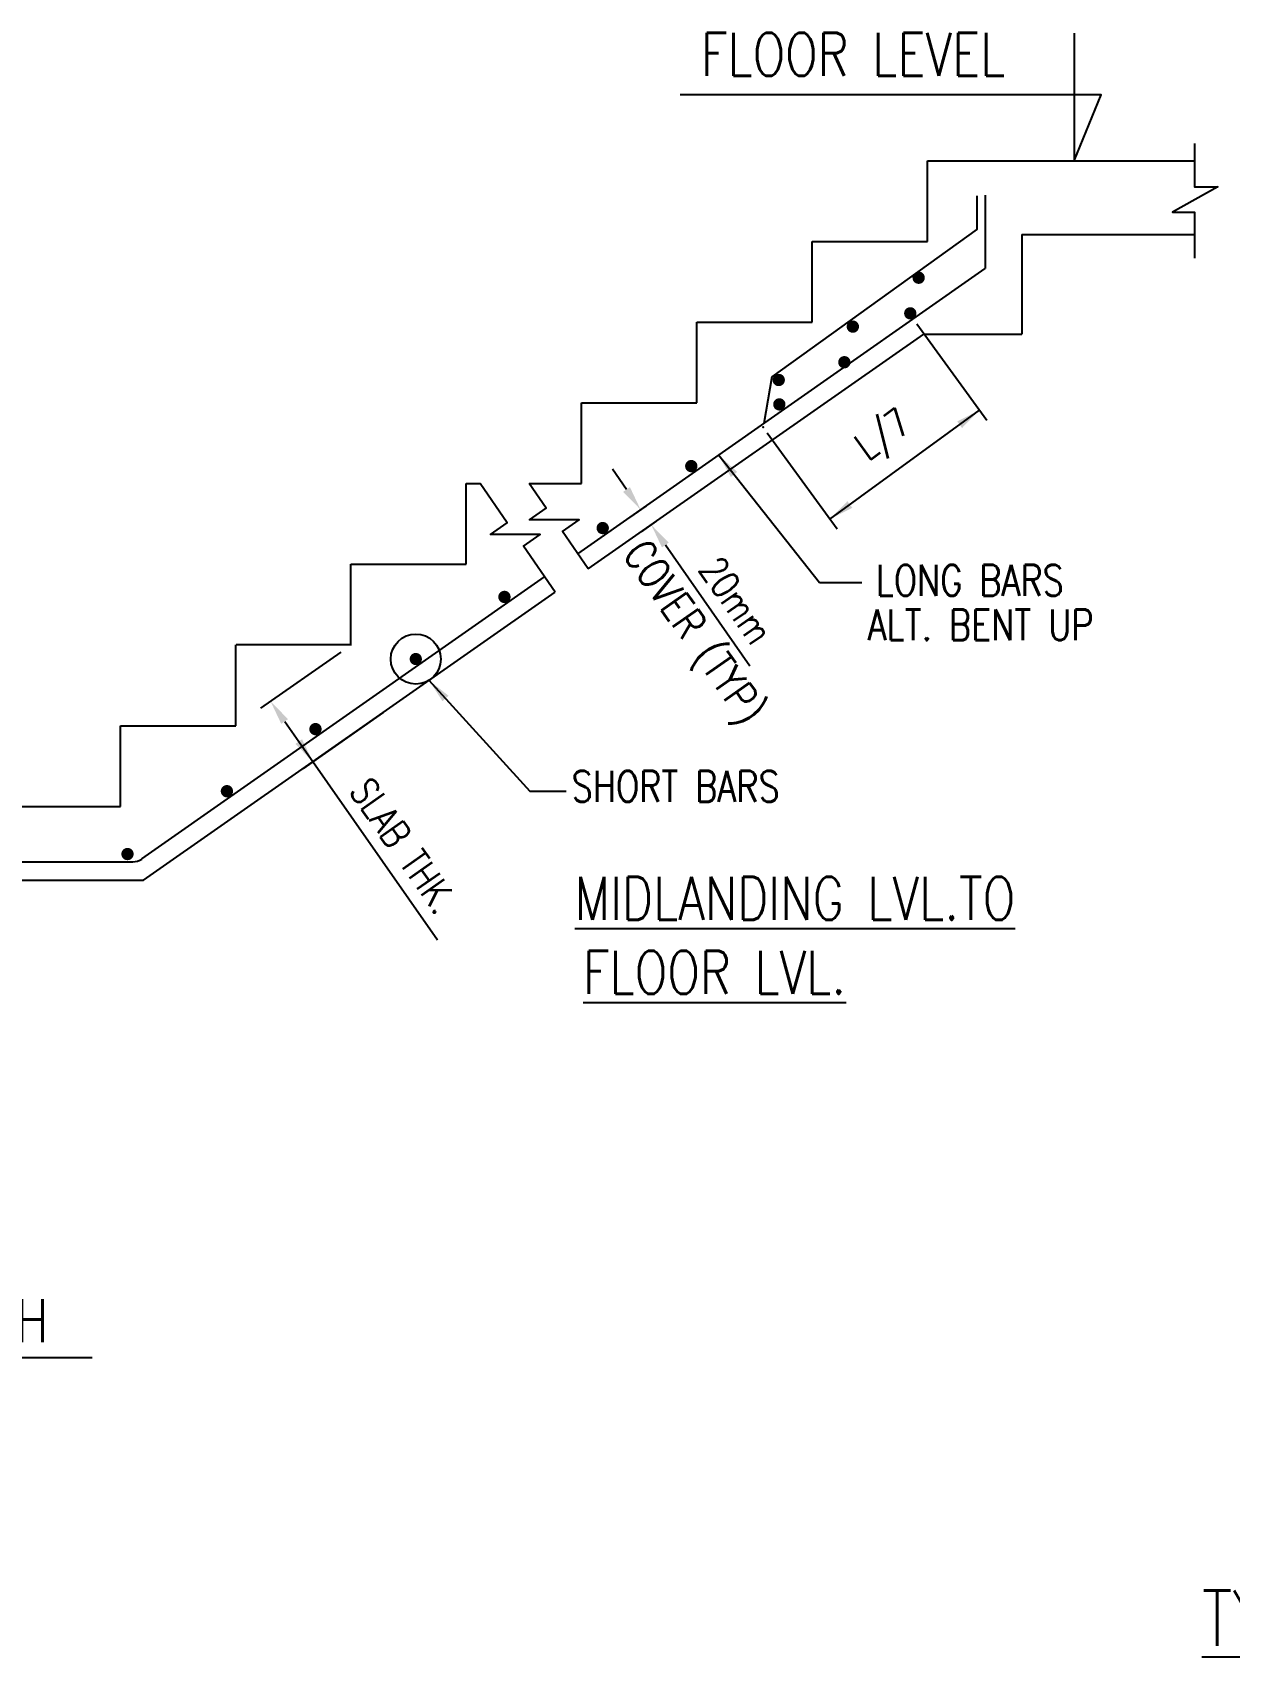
# Model space of a CAD drawing. Extents: x -93349148775 to 1048725102051, y -1180441401940 to 309370.
# Drawn here: x 191.9 to 289.1, y 169.3 to 301.8 of the extents above; entities that cross this region are included whole.
import ezdxf

# ---------------------------------------------------------------- set-up
doc = ezdxf.new("R2010")
doc.units = 0
doc.header["$LTSCALE"] = 5
doc.header["$MEASUREMENT"] = 0
for name, color, linetype in [('DIM', 5, 'Continuous'), ('HT', 8, 'Continuous'), ('LEVEL', 5, 'Continuous'), ('LINE WORK', 4, 'Continuous'), ('REINF', 6, 'Continuous'), ('SUB TITLE', 3, 'Continuous'), ('TEXT', 4, 'Continuous'), ('TITLE', 6, 'Continuous')]:
    doc.layers.add(name, color=color, linetype=linetype)
doc.styles.add('ROMANS', font='romans.shx', dxfattribs={"width": 0.8, "height": 2.25})
doc.dimstyles.new('T1', dxfattribs={"dimtxt": 2.25, "dimasz": 2, "dimexe": 1, "dimexo": 0.5, "dimgap": 1, "dimtad": 1, "dimdec": 0, "dimzin": 1, "dimdsep": 46, "dimtxsty": 'ROMANS', "dimcen": 0.09, "dimclrd": 5, "dimclre": 5, "dimclrt": 4, "dimadec": 0, "dimazin": 0, "dimtfac": 1, "dimtdec": 0, "dimtofl": 0, "dimtmove": 0, "dimatfit": 3, "dimfxl": 0, "dimtolj": 1, "dimtzin": 1, "dimarcsym": 0})

# ---------------------------------------------------------------- blocks, each defined once
blk = doc.blocks.new('*D403')
at = {"layer": 'DEFPOINTS', "color": 5, "linetype": 'ByBlock'}
for p in [(217.37, 251.8, 1002.91), (220.8, 246.89, 1002.91)]:
    blk.add_point(p, dxfattribs=at)
at = {"layer": 'DIM', "color": 5, "linetype": 'ByBlock', "lineweight": -2}
for p, q in [((216.96, 251.51, 1002.91), (210.43, 246.95, 1002.91)), ((220.39, 246.61, 1002.91), (213.87, 242.04, 1002.91)), ((212.4, 245.88, 1002.91), (213.54, 244.25, 1002.91)), ((213.54, 244.25, 1002.91), (224.8, 228.16, 1002.91))]:
    blk.add_line(p, q, dxfattribs=at)
at = {"layer": 'DIM', "color": 5, "linetype": 'ByBlock'}
for points in [[(211.25, 247.52, 1002.91), (212.12, 245.69, 1002.91), (212.67, 246.07, 1002.91)], [(214.69, 242.61, 1002.91), (213.27, 244.06, 1002.91), (213.81, 244.44, 1002.91)]]:
    blk.add_solid(points, dxfattribs=at)
at = {"layer": 'DIM', "color": 4, "linetype": 'ByBlock', "insert": (222.06, 235.78, 1002.91), "char_height": 2.25, "attachment_point": 5, "rotation": 304.992, "style": 'ROMANS'}
blk.add_mtext('SLAB THK.', dxfattribs=at)
blk = doc.blocks.new('*D404')
at = {"layer": 'DEFPOINTS', "color": 5, "linetype": 'ByBlock'}
for p in [(242.12, 263.64, 1002.91), (242.98, 262.42, 1002.91)]:
    blk.add_point(p, dxfattribs=at)
at = {"layer": 'DIM', "color": 5, "linetype": 'ByBlock', "lineweight": -2}
for p, q in [((240.16, 264.71, 1002.91), (239.01, 266.35, 1002.91)), ((241.71, 263.36, 1002.91), (240.48, 262.5, 1002.91)), ((242.57, 262.13, 1002.91), (241.34, 261.27, 1002.91)), ((243.31, 260.21, 1002.91), (250.17, 250.4, 1002.91))]:
    blk.add_line(p, q, dxfattribs=at)
at = {"layer": 'DIM', "color": 5, "linetype": 'ByBlock'}
for points in [[(241.3, 263.07, 1002.91), (239.88, 264.52, 1002.91), (240.43, 264.9, 1002.91)], [(242.16, 261.84, 1002.91), (243.03, 260.01, 1002.91), (243.58, 260.4, 1002.91)]]:
    blk.add_solid(points, dxfattribs=at)
at = {"layer": 'DIM', "color": 4, "linetype": 'ByBlock', "insert": (249.06, 255.7, 1002.91), "char_height": 2.25, "attachment_point": 5, "rotation": 304.992, "style": 'ROMANS'}
blk.add_mtext('20mm', dxfattribs=at)
blk = doc.blocks.new('*D405')
at = {"layer": 'DEFPOINTS', "color": 5, "linetype": 'ByBlock'}
for p in [(263.42, 278.56, 1002.91), (251.28, 269.72, 1002.91)]:
    blk.add_point(p, dxfattribs=at)
at = {"layer": 'DIM', "color": 5, "linetype": 'ByBlock', "lineweight": -2}
for p, q in [((263.72, 278.15, 1002.91), (269.4, 270.34, 1002.91)), ((256.66, 262.31, 1002.91), (268.81, 271.15, 1002.91)), ((251.57, 269.32, 1002.91), (257.25, 261.51, 1002.91))]:
    blk.add_line(p, q, dxfattribs=at)
at = {"layer": 'DIM', "color": 5, "linetype": 'ByBlock'}
for points in [[(268.81, 271.15, 1002.91), (267.39, 269.7, 1002.91), (267, 270.24, 1002.91)], [(256.66, 262.31, 1002.91), (258.48, 263.22, 1002.91), (258.09, 263.76, 1002.91)]]:
    blk.add_solid(points, dxfattribs=at)
at = {"layer": 'DIM', "color": 4, "linetype": 'ByBlock', "insert": (261.14, 268.92, 1002.91), "char_height": 2.25, "attachment_point": 5, "rotation": 36.0196, "style": 'ROMANS'}
blk.add_mtext('L/7', dxfattribs=at)

msp = doc.modelspace()

# ---------------------------------------------------------------- linework, layer by layer
at = {"layer": 'DIM'}
msp.add_point((251.24, 269.78, 1002.91), dxfattribs=at)
at = {"layer": 'HT', "elevation": 1002.91}
for points in [[(286.28, 292.8), (286.28, 289.27), (288.15, 289.27), (284.47, 287.22), (286.28, 287.23), (286.28, 283.49)], [(234.35, 256.38), (231.78, 260.1), (233.15, 261.05), (229.11, 261.07), (230.47, 262), (228.26, 265.19)], [(237.04, 258.26), (234.95, 261.3), (236.32, 262.24), (232.28, 262.26), (233.64, 263.2), (232.26, 265.19)]]:
    msp.add_lwpolyline(points, dxfattribs=at)
at = {"layer": 'HT'}
msp.add_circle((223.04, 250.95, 1002.91), 2.03, dxfattribs=at)
at = {"layer": 'LEVEL', "elevation": 1002.91}
for points in [[(276.5, 301.74), (276.5, 291.4), (278.69, 296.75), (244.51, 296.75)], [(164.78, 199.25), (164.78, 188.91), (162.59, 194.26), (196.77, 194.26)]]:
    msp.add_lwpolyline(points, dxfattribs=at)
at = {"layer": 'LINE WORK'}
for p, q in [((264.58, 291.4, 1002.91), (286.28, 291.4, 1002.91)), ((264.58, 284.85, 1002.91), (264.58, 291.4, 1002.91)), ((255.22, 284.85, 1002.91), (264.58, 284.85, 1002.91)), ((255.22, 278.29, 1002.91), (255.22, 284.85, 1002.91)), ((272.25, 285.41, 1002.91), (286.28, 285.41, 1002.91)), ((272.25, 285.41, 1002.91), (272.25, 277.33, 1002.91)), ((245.86, 278.29, 1002.91), (255.22, 278.29, 1002.91)), ((245.86, 271.74, 1002.91), (245.86, 278.29, 1002.91)), ((237.04, 258.26, 1002.91), (264.28, 277.33, 1002.91)), ((264.28, 277.33, 1002.91), (272.25, 277.33, 1002.91)), ((236.5, 271.74, 1002.91), (245.86, 271.74, 1002.91)), ((236.5, 265.19, 1002.91), (236.5, 271.74, 1002.91)), ((227.14, 258.64, 1002.91), (227.14, 265.19, 1002.91)), ((227.14, 265.19, 1002.91), (228.26, 265.19, 1002.91)), ((232.26, 265.19, 1002.91), (236.5, 265.19, 1002.91)), ((217.78, 252.09, 1002.91), (217.78, 258.64, 1002.91)), ((217.78, 258.64, 1002.91), (227.14, 258.64, 1002.91)), ((200.94, 232.99, 1002.91), (234.35, 256.38, 1002.91)), ((208.42, 245.53, 1002.91), (208.42, 252.09, 1002.91)), ((208.46, 252.12, 1002.91), (217.82, 252.12, 1002.91)), ((199.06, 238.98, 1002.91), (199.06, 245.53, 1002.91)), ((199.06, 245.53, 1002.91), (208.42, 245.53, 1002.91)), ((162.74, 238.98, 1002.91), (199.06, 238.98, 1002.91)), ((154.13, 232.99, 1002.91), (200.94, 232.99, 1002.91))]:
    msp.add_line(p, q, dxfattribs=at)
at = {"layer": 'REINF'}
for p, q in [((268.61, 285.83, 1002.91), (268.61, 288.56, 1002.91)), ((269.27, 288.61, 1002.91), (269.27, 282.65, 1002.91)), ((268.61, 285.83, 1002.91), (251.96, 273.86, 1002.91)), ((236.19, 259.49, 1002.91), (269.27, 282.65, 1002.91)), ((251.96, 273.86, 1002.91), (251.29, 270.06, 1002.91)), ((200.79, 234.72, 1002.91), (233.5, 257.61, 1002.91)), ((156, 234.49, 1002.91), (200.08, 234.49, 1002.91))]:
    msp.add_line(p, q, dxfattribs=at)
at = {"layer": 'REINF', "const_width": 0.499, "elevation": 1002.91}
for points in [[(264.12, 281.9, -1), (263.62, 281.9, -1)], [(263.44, 279.01, -1), (262.94, 279.01, -1)], [(258.78, 277.93, -1), (258.28, 277.93, -1)], [(258.09, 275.04, -1), (257.59, 275.04, -1)], [(252.76, 273.6, -1), (252.26, 273.6, -1)], [(252.81, 271.62, -1), (252.31, 271.62, -1)], [(245.66, 266.61, -1), (245.16, 266.61, -1)], [(238.47, 261.58, -1), (237.97, 261.58, -1)], [(230.49, 255.99, -1), (229.99, 255.99, -1)], [(223.29, 250.95, -1), (222.8, 250.95, -1)], [(215.15, 245.26, -1), (214.65, 245.26, -1)], [(207.96, 240.22, -1), (207.46, 240.22, -1)], [(199.89, 235.12, -1), (199.39, 235.12, -1)]]:
    msp.add_lwpolyline(points, format="xyb", close=True, dxfattribs=at)
at = {"layer": 'REINF'}
msp.add_arc((200.08, 235.74, 1002.91), 1.25, 270, 304.9913, dxfattribs=at)

# ---------------------------------------------------------------- texts
at = {"layer": 'SUB TITLE', "style": 'ROMANS', "width": 0.8}
for s, p in [('FLOOR LEVEL', (246.19, 298.29, 1002.91)), ('%%UMIDLANDING LVL.TO', (235.95, 229.77, 1002.91)), ('%%UFLOOR LVL.', (236.62, 223.77, 1002.91)), ('FLOOR FINISH', (167.54, 195.5, 1002.91))]:
    msp.add_text(s, height=3.5, dxfattribs=at).set_placement(p)
at = {"layer": 'TEXT', "style": 'ROMANS', "width": 0.8}
msp.add_text('COVER (TYP)', height=2.5, rotation=304.992, dxfattribs=at).set_placement((239.79, 259.46, 1002.91))
for s, p in [('LONG BARS', (260.4, 256.09, 1002.91)), (' ALT. BENT UP', (258.36, 252.47, 1002.91)), ('SHORT BARS', (235.7, 239.37, 1002.91))]:
    msp.add_text(s, height=2.5, dxfattribs=at).set_placement(p)
at = {"layer": 'TITLE', "style": 'ROMANS', "width": 0.8}
msp.add_text('%%UTYP SUSPENDER COL. DETAIL (SC)', height=4.5, dxfattribs=at).set_placement((286.87, 170.85))

# ---------------------------------------------------------------- dimensions: what is measured, and where the dimension line sits
at = {"layer": 'DIM'}
for p1, p2, distance, text, picture, middle in [((251.28, 269.72, 1002.91), (263.42, 278.56, 1002.91), -9.16, 'L/7', '*D405', (261.14, 268.92, 1002.91)), ((242.12, 263.64, 1002.91), (242.98, 262.42, 1002.91), -1, '20mm', '*D404', (249.06, 255.7, 1002.91)), ((217.37, 251.8, 1002.91), (220.8, 246.89, 1002.91), -7.47, 'SLAB THK.', '*D403', (222.06, 235.78, 1002.91))]:
    dim = msp.add_aligned_dim(p1=p1, p2=p2, distance=distance, text=text, dimstyle='T1', dxfattribs=at)
    dim.commit()
    dim.dimension.update_dxf_attribs({"geometry": picture, "text_midpoint": middle})

# ---------------------------------------------------------------- leaders
for points in [[(247.64, 267.5, 1002.91), (255.83, 257.15, 1002.91), (259.25, 257.15, 1002.91)], [(224.11, 249.23, 1002.91), (232.29, 240.22, 1002.91), (235.24, 240.22, 1002.91)]]:
    msp.add_leader(points, dimstyle='T1', override={"dimgap": 1, "dimtad": 0}, dxfattribs=at)

doc.saveas('drawing.dxf')
